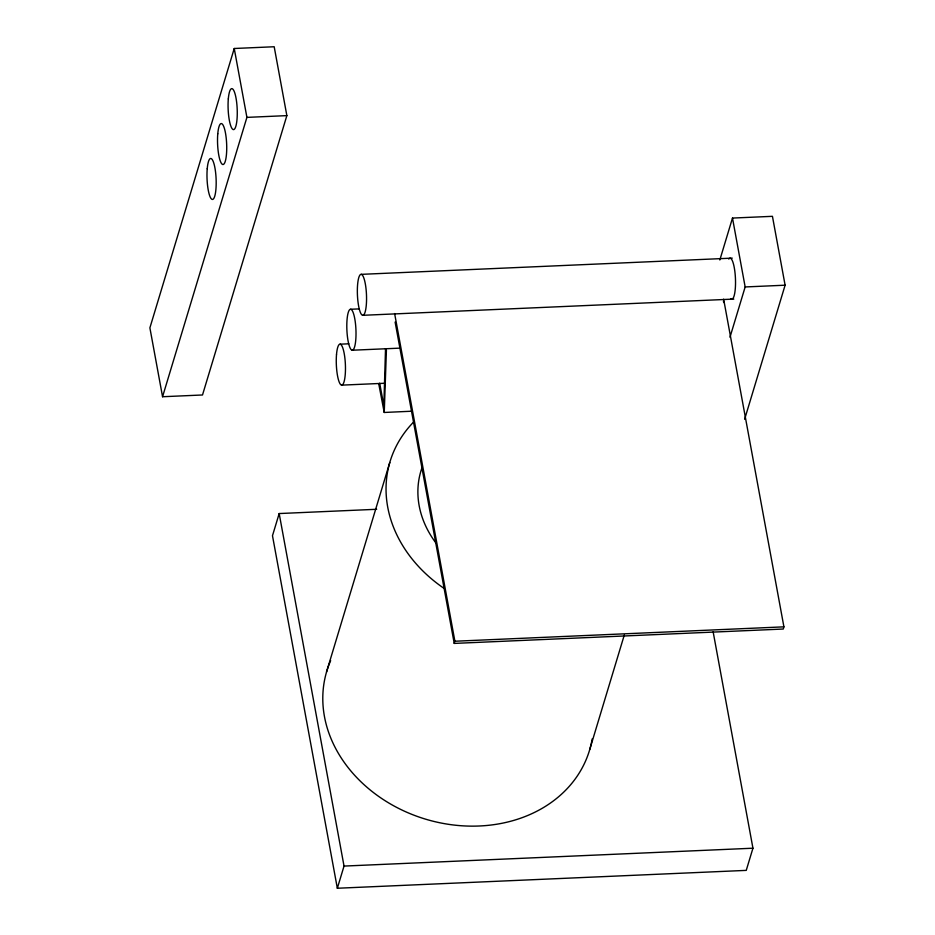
<?xml version="1.0" encoding="UTF-8"?>
<svg xmlns="http://www.w3.org/2000/svg" width="935" height="935" viewBox="0 0 935 935"><rect width="100%" height="100%" fill="white"/><g stroke="black" fill="none" stroke-linecap="round" stroke-linejoin="round"><path stroke-width="1.4" d="M385.524 348.65L383.841 405.767L379.68 383.175M386.412 350.134L384.25 412.464L411.575 411.225M234.241 48.491L149.892 327.846L162.561 396.732L202.509 394.979L286.858 115.624L274.189 46.75L234.241 48.491L246.91 117.378L162.561 396.732M376.676 509.283L279.179 513.549L272.482 535.72L337.336 888.25L746.247 870.38L752.944 848.209L713.136 631.815M326.514 672.031L389.778 462.521M337.336 888.25L344.033 866.079L279.179 513.549M723.632 299.165L783.916 626.847L783.249 629.033L454.235 643.409L454.889 641.235L394.617 313.541M719.833 259.977L732.491 218.065L772.439 216.324L785.108 285.198L744.622 419.289M589.763 749.449L624.335 634.912M729.978 337.231L745.16 286.952L732.491 218.065M384.215 412.464L378.815 384.203M246.91 117.378L286.858 115.624M361.179 274.352L732.257 258.13M745.16 286.952L785.108 285.198M350.637 309.263L359.367 308.889M362.803 315.305A20.5 4.523 87.5 0 0 365.445 284.567A20.5 4.523 87.5 0 0 357.602 284.602A20.5 4.523 87.5 0 0 362.803 315.305L733.8 299.083M340.083 344.185L348.825 343.8M352.261 350.228A20.5 4.523 87.5 0 0 354.903 319.49A20.5 4.523 87.5 0 0 347.06 319.513A20.5 4.523 87.5 0 0 352.261 350.228L400.203 348.124M341.637 385.138L385.29 383.233M454.889 641.235L783.916 626.847M344.033 866.079L752.944 848.209M395.119 322.072L454.235 643.409M592.171 738.942A137.2 113.205 16.8 0 1 425.787 819.224A137.2 113.205 16.8 0 1 330.651 660.636M444.113 588.419A137.2 113.205 16.8 0 1 413.796 421.849M436.306 543.48A104.919 86.569 16.8 0 1 422.106 467.418M723.421 301.035A20.5 4.523 87.5 0 1 723.725 302.531M728.786 259.089A20.5 4.523 87.5 0 1 735.413 277.882A20.5 4.523 87.5 0 1 730.784 298.721M207.231 168.732A20.5 4.523 87.5 0 0 212.432 199.447A20.5 4.523 87.5 0 0 215.073 168.709A20.5 4.523 87.5 0 0 207.231 168.732M217.773 133.822A20.5 4.523 87.5 0 0 222.974 164.525A20.5 4.523 87.5 0 0 225.615 133.787A20.5 4.523 87.5 0 0 217.773 133.822M228.315 98.9A20.5 4.523 87.5 0 0 233.516 129.603A20.5 4.523 87.5 0 0 236.158 98.865A20.5 4.523 87.5 0 0 228.315 98.9M336.518 354.435A20.5 4.523 87.5 0 0 341.719 385.138A20.5 4.523 87.5 0 0 344.36 354.412A20.5 4.523 87.5 0 0 336.518 354.435"/></g></svg>
